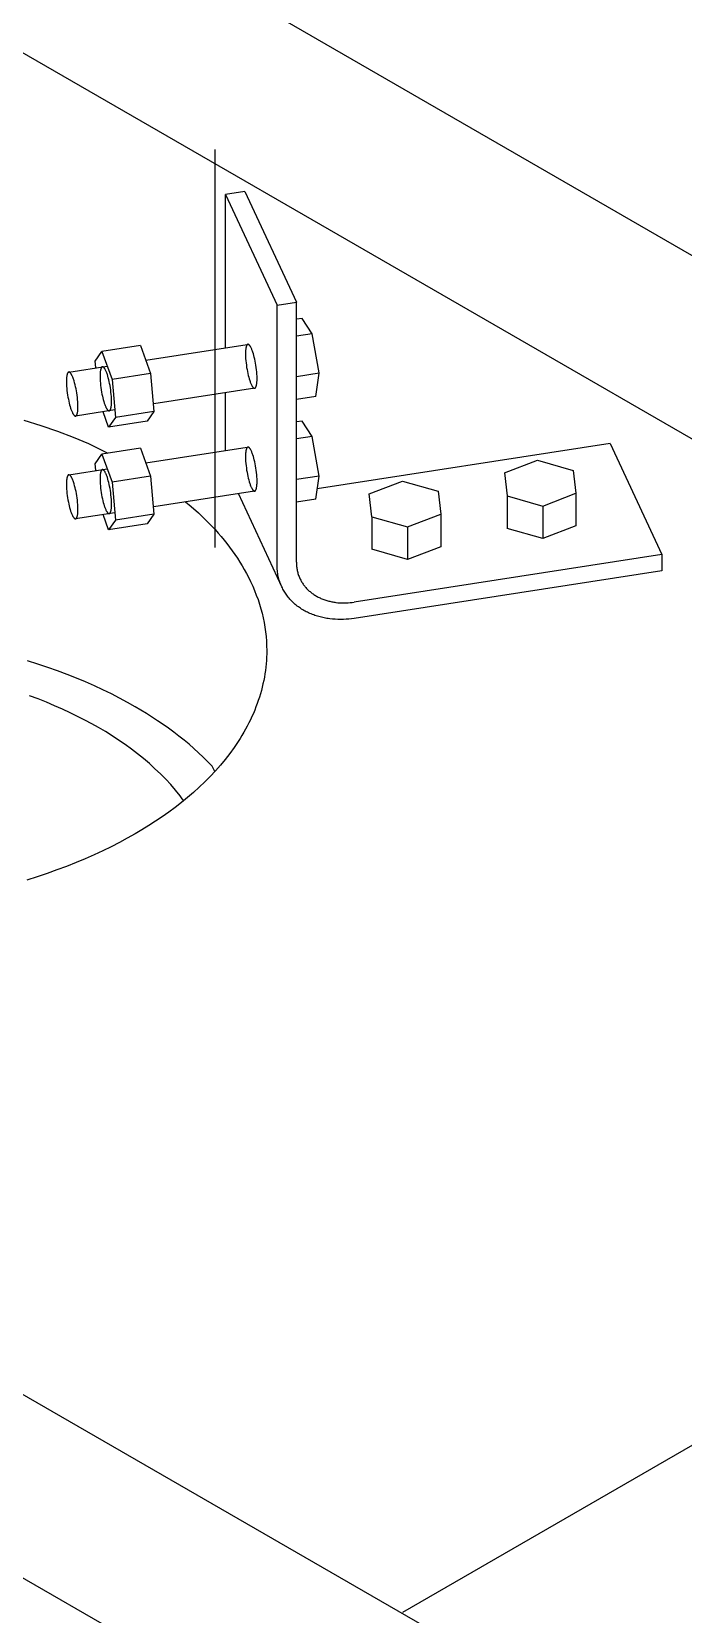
# Model space of a CAD drawing. Header units: millimetres. Extents: x 3.1 to 23.9, y 2.6 to 13.
# Drawn here: x 22.2531 to 22.4167, y 5.4459 to 5.8436 of the extents above; entities that cross this region are included whole.
import ezdxf

# ---------------------------------------------------------------- set-up
doc = ezdxf.new("R2010")
doc.units = ezdxf.units.MM
doc.linetypes.add('ACAD_ISO02W100', pattern=[15, 12, -3])
doc.layers.add('0.2', color=6, linetype='Continuous', lineweight=15)
doc.layers.add('0.3', color=4, linetype='Continuous', lineweight=20)

msp = doc.modelspace()

# ---------------------------------------------------------------- linework, layer by layer
at = {"layer": '0.2', "linetype": 'ACAD_ISO02W100', "lineweight": -3, "ltscale": 0.008}
msp.add_line((22.29911, 6.414), (22.29911, 5.65773), dxfattribs=at)
at = {"layer": '0.2', "lineweight": -3}
for points in [[(22.30663, 5.80347), (22.3018, 5.80272)], [(22.3018, 5.76417), (22.3018, 5.80272)], [(22.3018, 5.80272), (22.31474, 5.77484)], [(22.30663, 5.80347), (22.31957, 5.77559)], [(22.31474, 5.77484), (22.31957, 5.77559)], [(22.31474, 5.70952), (22.31474, 5.77484)], [(22.31957, 5.71027), (22.31957, 5.77559)], [(22.32102, 5.77156), (22.31957, 5.77134)], [(22.32356, 5.76769), (22.32102, 5.77156)], [(22.32356, 5.76769), (22.31957, 5.76707)], [(22.32527, 5.75788), (22.32356, 5.76769)], [(22.26904, 5.76081), (22.27074, 5.76327)], [(22.2804, 5.76476), (22.27074, 5.76327)], [(22.27074, 5.76327), (22.27328, 5.75621)], [(22.2804, 5.76476), (22.28294, 5.7577)], [(22.28173, 5.76107), (22.30721, 5.76501)], [(22.26241, 5.75808), (22.27207, 5.75958)], [(22.26918, 5.7592), (22.26904, 5.76081)], [(22.26241, 5.75808), (22.26232, 5.75805), (22.26231, 5.75805), (22.26231, 5.75804), (22.2623, 5.75804), (22.2623, 5.75804), (22.26229, 5.75803), (22.26229, 5.75803), (22.26228, 5.75803), (22.26228, 5.75802), (22.26227, 5.75802), (22.26226, 5.75801), (22.26226, 5.75801), (22.26225, 5.758), (22.26225, 5.758), (22.26224, 5.75799), (22.26223, 5.75798), (22.26222, 5.75797), (22.26221, 5.75795), (22.2622, 5.75794), (22.26219, 5.75793), (22.26218, 5.75791), (22.26217, 5.7579), (22.26216, 5.75789), (22.26215, 5.75787), (22.26214, 5.75786), (22.26213, 5.75784), (22.26212, 5.75782), (22.26211, 5.75781), (22.2621, 5.75779), (22.26209, 5.75775), (22.26207, 5.75771), (22.26205, 5.75768), (22.26204, 5.75763), (22.26202, 5.75759), (22.26201, 5.75754), (22.26199, 5.75748), (22.26198, 5.75743), (22.26196, 5.75737), (22.26195, 5.7573), (22.26193, 5.75724), (22.26191, 5.75709), (22.26188, 5.75694), (22.26186, 5.75677), (22.26185, 5.75659), (22.26183, 5.7564), (22.26182, 5.75619), (22.26182, 5.75598), (22.26181, 5.75552), (22.26183, 5.75503), (22.26185, 5.7545), (22.2619, 5.75396), (22.26195, 5.7534), (22.26202, 5.75284), (22.26211, 5.75228), (22.2622, 5.75174), (22.2623, 5.75122), (22.2624, 5.75073), (22.26251, 5.75027), (22.26262, 5.74982), (22.26275, 5.74939), (22.26288, 5.74897), (22.26295, 5.74877), (22.26302, 5.74857), (22.26309, 5.74839), (22.26316, 5.74821), (22.26323, 5.74804), (22.26331, 5.74788), (22.26338, 5.74773), (22.26342, 5.74767), (22.26346, 5.7476), (22.26349, 5.74754), (22.26353, 5.74748), (22.26357, 5.74742), (22.2636, 5.74737), (22.26364, 5.74732), (22.26368, 5.74728), (22.26369, 5.74726), (22.26371, 5.74724), (22.26373, 5.74722), (22.26375, 5.7472), (22.26376, 5.74718), (22.26378, 5.74716), (22.2638, 5.74715), (22.26382, 5.74713), (22.26383, 5.74712), (22.26385, 5.7471), (22.26387, 5.74709), (22.26388, 5.74708), (22.26389, 5.74708), (22.2639, 5.74707), (22.26391, 5.74707), (22.26392, 5.74706), (22.26393, 5.74706), (22.26393, 5.74705), (22.26394, 5.74705), (22.26395, 5.74705), (22.26396, 5.74704), (22.26397, 5.74704), (22.26397, 5.74704), (22.26398, 5.74703), (22.26399, 5.74703), (22.264, 5.74703), (22.26401, 5.74703), (22.26401, 5.74702), (22.26402, 5.74702), (22.26403, 5.74702), (22.26404, 5.74702), (22.26405, 5.74702), (22.26405, 5.74702), (22.26406, 5.74702), (22.26407, 5.74702), (22.26408, 5.74702), (22.26408, 5.74702), (22.26409, 5.74702), (22.2641, 5.74702), (22.26411, 5.74702), (22.26411, 5.74702), (22.26412, 5.74702), (22.26413, 5.74702), (22.26413, 5.74702), (22.26414, 5.74702), (22.26415, 5.74703), (22.26416, 5.74703), (22.26416, 5.74703), (22.26417, 5.74703), (22.26418, 5.74704), (22.26418, 5.74704), (22.26419, 5.74704), (22.2642, 5.74705), (22.2642, 5.74705), (22.26421, 5.74705), (22.26422, 5.74706), (22.26422, 5.74706), (22.26423, 5.74707), (22.26424, 5.74707), (22.26424, 5.74707), (22.26425, 5.74708), (22.26426, 5.74708), (22.26426, 5.74709), (22.26427, 5.7471), (22.26428, 5.7471), (22.26428, 5.74711), (22.26429, 5.74711), (22.26429, 5.74712), (22.2643, 5.74713), (22.26431, 5.74713), (22.26432, 5.74715), (22.26433, 5.74716), (22.26434, 5.74718), (22.26435, 5.74719), (22.26436, 5.74721), (22.26437, 5.74723), (22.26438, 5.74725), (22.2644, 5.74726), (22.26441, 5.74728), (22.26442, 5.7473), (22.26443, 5.74732), (22.26444, 5.74734), (22.26445, 5.74737), (22.26446, 5.74741), (22.26448, 5.74746), (22.2645, 5.74751), (22.26451, 5.74756), (22.26453, 5.74761), (22.26455, 5.74767), (22.26456, 5.74773), (22.26458, 5.7478), (22.26459, 5.74786), (22.26461, 5.74801), (22.26464, 5.74816), (22.26466, 5.74833), (22.26468, 5.74851), (22.26469, 5.7487), (22.2647, 5.7489), (22.26471, 5.74912), (22.26471, 5.74958), (22.2647, 5.75007), (22.26467, 5.7506), (22.26463, 5.75114), (22.26457, 5.7517), (22.2645, 5.75226), (22.26442, 5.75281), (22.26433, 5.75336), (22.26423, 5.75388), (22.26412, 5.75437), (22.26401, 5.75483), (22.26388, 5.75534), (22.26374, 5.75584), (22.26366, 5.75609), (22.26358, 5.75632), (22.2635, 5.75655), (22.26342, 5.75676), (22.26333, 5.75696), (22.26325, 5.75715), (22.2632, 5.75724), (22.26316, 5.75733), (22.26312, 5.75741), (22.26307, 5.75748), (22.26303, 5.75756), (22.26299, 5.75762), (22.26295, 5.75769), (22.2629, 5.75775), (22.26288, 5.75778), (22.26286, 5.7578), (22.26284, 5.75783), (22.26282, 5.75785), (22.2628, 5.75787), (22.26278, 5.7579), (22.26276, 5.75792), (22.26248, 5.75809)], [(22.28294, 5.7577), (22.27328, 5.75621)], [(22.27328, 5.75621), (22.27411, 5.74668)], [(22.28294, 5.7577), (22.28377, 5.74818)], [(22.32527, 5.75777), (22.31957, 5.75689)], [(22.32445, 5.75194), (22.32527, 5.75777)], [(22.3091, 5.75398), (22.28378, 5.75006)], [(22.3018, 5.73835), (22.3018, 5.75285)], [(22.32445, 5.75194), (22.31957, 5.75118)], [(22.27395, 5.74854), (22.26412, 5.74702)], [(22.2724, 5.74422), (22.27102, 5.74809)], [(22.27411, 5.74668), (22.2724, 5.74422)], [(22.28377, 5.74818), (22.27411, 5.74668)], [(22.28377, 5.74818), (22.28206, 5.74572)], [(22.28206, 5.74572), (22.2724, 5.74422)], [(22.32102, 5.74574), (22.31957, 5.74552)], [(22.32356, 5.74187), (22.32102, 5.74574)], [(22.2804, 5.73894), (22.27074, 5.73745)], [(22.2804, 5.73894), (22.28294, 5.73188)], [(22.28173, 5.73525), (22.30721, 5.73919)], [(22.32356, 5.74187), (22.31957, 5.74125)], [(22.32527, 5.73194), (22.32356, 5.74187)], [(22.39839, 5.7401), (22.32482, 5.72872)], [(22.39839, 5.7401), (22.41133, 5.71221)], [(22.26904, 5.73499), (22.27074, 5.73745)], [(22.26918, 5.73338), (22.26904, 5.73499)], [(22.27074, 5.73745), (22.27328, 5.73038)], [(22.37184, 5.73271), (22.38015, 5.73591)], [(22.38015, 5.73591), (22.38912, 5.73336)], [(22.26241, 5.73226), (22.26232, 5.73223), (22.26231, 5.73223), (22.26231, 5.73222), (22.2623, 5.73222), (22.2623, 5.73221), (22.26229, 5.73221), (22.26229, 5.73221), (22.26228, 5.7322), (22.26228, 5.7322), (22.26227, 5.73219), (22.26226, 5.73219), (22.26226, 5.73219), (22.26225, 5.73218), (22.26225, 5.73218), (22.26224, 5.73217), (22.26223, 5.73215), (22.26222, 5.73214), (22.26221, 5.73213), (22.2622, 5.73212), (22.26219, 5.73211), (22.26218, 5.73209), (22.26217, 5.73208), (22.26216, 5.73206), (22.26215, 5.73205), (22.26214, 5.73203), (22.26213, 5.73202), (22.26212, 5.732), (22.26211, 5.73198), (22.2621, 5.73197), (22.26209, 5.73193), (22.26207, 5.73189), (22.26205, 5.73185), (22.26204, 5.73181), (22.26202, 5.73177), (22.26201, 5.73172), (22.26199, 5.73166), (22.26198, 5.7316), (22.26196, 5.73154), (22.26195, 5.73148), (22.26193, 5.73141), (22.26191, 5.73127), (22.26188, 5.73111), (22.26186, 5.73095), (22.26185, 5.73077), (22.26183, 5.73057), (22.26182, 5.73037), (22.26182, 5.73016), (22.26181, 5.7297), (22.26183, 5.7292), (22.26185, 5.72868), (22.2619, 5.72813), (22.26195, 5.72758), (22.26202, 5.72702), (22.26211, 5.72646), (22.2622, 5.72592), (22.2623, 5.7254), (22.2624, 5.72491), (22.26251, 5.72445), (22.26262, 5.724), (22.26275, 5.72357), (22.26288, 5.72315), (22.26295, 5.72294), (22.26302, 5.72275), (22.26309, 5.72256), (22.26316, 5.72238), (22.26323, 5.72222), (22.26331, 5.72206), (22.26338, 5.72191), (22.26342, 5.72184), (22.26346, 5.72178), (22.26349, 5.72172), (22.26353, 5.72166), (22.26357, 5.7216), (22.2636, 5.72155), (22.26364, 5.7215), (22.26368, 5.72145), (22.26369, 5.72143), (22.26371, 5.72141), (22.26373, 5.72139), (22.26375, 5.72137), (22.26376, 5.72136), (22.26378, 5.72134), (22.2638, 5.72132), (22.26382, 5.72131), (22.26383, 5.7213), (22.26385, 5.72128), (22.26387, 5.72127), (22.26388, 5.72126), (22.26389, 5.72125), (22.2639, 5.72125), (22.26391, 5.72124), (22.26392, 5.72124), (22.26393, 5.72123), (22.26393, 5.72123), (22.26394, 5.72123), (22.26395, 5.72122), (22.26396, 5.72122), (22.26397, 5.72122), (22.26397, 5.72121), (22.26398, 5.72121), (22.26399, 5.72121), (22.264, 5.7212), (22.26401, 5.7212), (22.26401, 5.7212), (22.26402, 5.7212), (22.26403, 5.7212), (22.26404, 5.7212), (22.26405, 5.72119), (22.26405, 5.72119), (22.26406, 5.72119), (22.26407, 5.72119), (22.26408, 5.72119), (22.26408, 5.72119), (22.26409, 5.72119), (22.2641, 5.72119), (22.26411, 5.72119), (22.26411, 5.7212), (22.26412, 5.7212), (22.26413, 5.7212), (22.26413, 5.7212), (22.26414, 5.7212), (22.26415, 5.7212), (22.26416, 5.72121), (22.26416, 5.72121), (22.26417, 5.72121), (22.26418, 5.72121), (22.26418, 5.72122), (22.26419, 5.72122), (22.2642, 5.72122), (22.2642, 5.72123), (22.26421, 5.72123), (22.26422, 5.72123), (22.26422, 5.72124), (22.26423, 5.72124), (22.26424, 5.72125), (22.26424, 5.72125), (22.26425, 5.72126), (22.26426, 5.72126), (22.26426, 5.72127), (22.26427, 5.72127), (22.26428, 5.72128), (22.26428, 5.72128), (22.26429, 5.72129), (22.26429, 5.7213), (22.2643, 5.7213), (22.26431, 5.72131), (22.26432, 5.72132), (22.26433, 5.72134), (22.26434, 5.72135), (22.26435, 5.72137), (22.26436, 5.72139), (22.26437, 5.7214), (22.26438, 5.72142), (22.2644, 5.72144), (22.26441, 5.72146), (22.26442, 5.72148), (22.26443, 5.7215), (22.26444, 5.72152), (22.26445, 5.72154), (22.26446, 5.72159), (22.26448, 5.72164), (22.2645, 5.72168), (22.26451, 5.72174), (22.26453, 5.72179), (22.26455, 5.72185), (22.26456, 5.72191), (22.26458, 5.72197), (22.26459, 5.72204), (22.26461, 5.72218), (22.26464, 5.72234), (22.26466, 5.72251), (22.26468, 5.72269), (22.26469, 5.72288), (22.2647, 5.72308), (22.26471, 5.7233), (22.26471, 5.72376), (22.2647, 5.72425), (22.26467, 5.72477), (22.26463, 5.72532), (22.26457, 5.72588), (22.2645, 5.72644), (22.26442, 5.72699), (22.26433, 5.72753), (22.26423, 5.72805), (22.26412, 5.72855), (22.26401, 5.72901), (22.26388, 5.72952), (22.26374, 5.73002), (22.26366, 5.73026), (22.26358, 5.7305), (22.2635, 5.73072), (22.26342, 5.73094), (22.26333, 5.73114), (22.26325, 5.73133), (22.2632, 5.73142), (22.26316, 5.7315), (22.26312, 5.73158), (22.26307, 5.73166), (22.26303, 5.73173), (22.26299, 5.7318), (22.26295, 5.73187), (22.2629, 5.73192), (22.26288, 5.73195), (22.26286, 5.73198), (22.26284, 5.732), (22.26282, 5.73203), (22.2628, 5.73205), (22.26278, 5.73207), (22.26276, 5.73209), (22.26248, 5.73227)], [(22.26241, 5.73226), (22.27207, 5.73375)], [(22.28294, 5.73188), (22.27328, 5.73038)], [(22.2829, 5.73187), (22.28294, 5.73184)], [(22.28294, 5.73188), (22.28377, 5.72235)], [(22.32527, 5.73194), (22.31957, 5.73106)], [(22.32445, 5.72611), (22.32527, 5.73194)], [(22.33788, 5.72745), (22.3462, 5.73066)], [(22.3462, 5.73066), (22.35516, 5.7281)], [(22.37184, 5.73271), (22.37249, 5.72695), (22.38145, 5.72439), (22.38977, 5.7276)], [(22.38912, 5.73336), (22.38977, 5.7276)], [(22.27328, 5.73038), (22.27411, 5.72086)], [(22.30904, 5.72815), (22.28378, 5.72424)], [(22.31592, 5.70409), (22.30504, 5.72753)], [(22.33853, 5.72169), (22.33788, 5.72745)], [(22.35516, 5.7281), (22.35581, 5.72234)], [(22.37249, 5.72695), (22.37249, 5.71878)], [(22.38977, 5.7276), (22.38977, 5.71943)], [(22.27395, 5.72272), (22.26412, 5.7212)], [(22.32445, 5.72611), (22.31957, 5.72536)], [(22.38145, 5.72439), (22.38145, 5.71622)], [(22.2724, 5.7184), (22.27102, 5.72226)], [(22.27411, 5.72086), (22.2724, 5.7184)], [(22.28206, 5.7199), (22.2724, 5.7184)], [(22.28377, 5.72235), (22.27411, 5.72086)], [(22.28377, 5.72235), (22.28206, 5.7199)], [(22.33853, 5.72169), (22.3475, 5.71914), (22.35581, 5.72234)], [(22.33853, 5.72169), (22.33853, 5.71353)], [(22.3475, 5.71914), (22.3475, 5.71097)], [(22.35581, 5.72234), (22.35581, 5.71418)], [(22.38145, 5.71622), (22.37249, 5.71878)], [(22.38977, 5.71943), (22.38145, 5.71622)], [(22.41133, 5.71221), (22.33406, 5.70026)], [(22.3475, 5.71097), (22.33853, 5.71353)], [(22.35581, 5.71418), (22.3475, 5.71097)], [(22.41133, 5.71221), (22.41133, 5.70813)], [(22.31592, 5.70409), (22.31577, 5.70442), (22.31563, 5.70475), (22.3155, 5.70509), (22.31539, 5.70543), (22.31528, 5.70577), (22.31518, 5.70611), (22.3151, 5.70645), (22.31502, 5.70679), (22.31495, 5.70713), (22.31489, 5.70747), (22.31485, 5.70782), (22.31481, 5.70816), (22.31478, 5.7085), (22.31476, 5.70884), (22.31474, 5.70918), (22.31474, 5.70952)], [(22.31957, 5.71027), (22.31957, 5.71001), (22.31958, 5.70976), (22.3196, 5.7095), (22.31962, 5.70925), (22.31965, 5.70899), (22.31969, 5.70873), (22.31973, 5.70848), (22.31978, 5.70822), (22.31984, 5.70796), (22.3199, 5.70771), (22.31997, 5.70745), (22.32005, 5.7072), (22.32014, 5.70694), (22.32024, 5.70669), (22.32034, 5.70644), (22.32045, 5.70619)], [(22.41133, 5.70813), (22.33406, 5.69618)], [(22.33406, 5.69618), (22.3334, 5.69608), (22.33273, 5.69601), (22.33206, 5.69596), (22.33138, 5.69592), (22.33069, 5.69591), (22.33, 5.69591), (22.32931, 5.69594), (22.32862, 5.696), (22.32793, 5.69607), (22.32759, 5.69612), (22.32725, 5.69617), (22.3269, 5.69623), (22.32656, 5.6963), (22.32622, 5.69637), (22.32589, 5.69645), (22.32555, 5.69653), (22.32522, 5.69662), (22.32488, 5.69672), (22.32456, 5.69682), (22.32423, 5.69693), (22.32391, 5.69704), (22.32359, 5.69716), (22.32327, 5.69729), (22.32296, 5.69743), (22.32265, 5.69756), (22.32234, 5.69771), (22.32204, 5.69786), (22.32174, 5.69802), (22.32145, 5.69818), (22.32116, 5.69835), (22.32088, 5.69853), (22.3206, 5.69871), (22.32033, 5.69889), (22.32006, 5.69908), (22.3198, 5.69928), (22.31955, 5.69948), (22.3193, 5.69969), (22.31905, 5.6999), (22.31881, 5.70012), (22.31858, 5.70034), (22.31836, 5.70056), (22.31814, 5.70079), (22.31793, 5.70103), (22.31772, 5.70126), (22.31752, 5.7015), (22.31733, 5.70175), (22.31715, 5.702), (22.31697, 5.70225), (22.3168, 5.7025), (22.31663, 5.70276), (22.31647, 5.70302), (22.31632, 5.70328), (22.31618, 5.70355), (22.31605, 5.70382), (22.31592, 5.70409)], [(22.32045, 5.70619), (22.32055, 5.70599), (22.32065, 5.70579), (22.32076, 5.70559), (22.32087, 5.70539), (22.32099, 5.7052), (22.32111, 5.705), (22.32124, 5.70481), (22.32137, 5.70462), (22.32151, 5.70444), (22.32166, 5.70425), (22.32181, 5.70407), (22.32196, 5.7039), (22.32212, 5.70372), (22.32228, 5.70355), (22.32245, 5.70338), (22.32263, 5.70321), (22.3228, 5.70305), (22.32299, 5.70289), (22.32317, 5.70274), (22.32337, 5.70259), (22.32356, 5.70244), (22.32376, 5.7023), (22.32397, 5.70216), (22.32417, 5.70202), (22.32439, 5.70189), (22.3246, 5.70176), (22.32482, 5.70164), (22.32504, 5.70152), (22.32527, 5.70141), (22.3255, 5.7013), (22.32573, 5.7012), (22.32597, 5.7011), (22.3262, 5.701), (22.32644, 5.70091), (22.32669, 5.70082), (22.32693, 5.70074), (22.32718, 5.70066), (22.32743, 5.70059), (22.32768, 5.70052), (22.32793, 5.70046), (22.32818, 5.7004), (22.32844, 5.70035), (22.32869, 5.7003), (22.32895, 5.70026), (22.32921, 5.70022), (22.32946, 5.70018), (22.32998, 5.70012), (22.3305, 5.70008), (22.33102, 5.70006), (22.33153, 5.70006), (22.33205, 5.70007), (22.33256, 5.70009), (22.33306, 5.70013), (22.33356, 5.70019), (22.33406, 5.70026)], [(22.34627, 5.44645), (22.63823, 5.61502)]]:
    msp.add_lwpolyline(points, dxfattribs=at)
for points in [[(22.307, 5.76455), (22.30699, 5.7645), (22.30697, 5.76444), (22.30695, 5.76439), (22.30694, 5.76432), (22.30693, 5.76426), (22.30691, 5.76419), (22.30689, 5.76405), (22.30686, 5.7639), (22.30684, 5.76373), (22.30683, 5.76355), (22.30681, 5.76336), (22.3068, 5.76315), (22.30679, 5.76294), (22.30679, 5.76248), (22.3068, 5.76198), (22.30683, 5.76146), (22.30688, 5.76091), (22.30693, 5.76036), (22.307, 5.7598), (22.30708, 5.75924), (22.30718, 5.7587), (22.30727, 5.75818), (22.30738, 5.75769), (22.30749, 5.75723), (22.3076, 5.75678), (22.30772, 5.75635), (22.30786, 5.75593), (22.30793, 5.75573), (22.308, 5.75553), (22.30807, 5.75534), (22.30814, 5.75517), (22.30821, 5.755), (22.30829, 5.75484), (22.30836, 5.75469), (22.3084, 5.75462), (22.30844, 5.75456), (22.30847, 5.7545), (22.30851, 5.75444), (22.30855, 5.75438), (22.30858, 5.75433), (22.30862, 5.75428), (22.30865, 5.75424), (22.30867, 5.75421), (22.30869, 5.75419), (22.30871, 5.75417), (22.30873, 5.75416), (22.30874, 5.75414), (22.30876, 5.75412), (22.30878, 5.75411), (22.3088, 5.75409), (22.30881, 5.75408), (22.30883, 5.75406), (22.30885, 5.75405), (22.30886, 5.75404), (22.30887, 5.75403), (22.30888, 5.75403), (22.30889, 5.75402), (22.3089, 5.75402), (22.30891, 5.75402), (22.30891, 5.75401), (22.30892, 5.75401), (22.30893, 5.754), (22.30894, 5.754), (22.30895, 5.754), (22.30895, 5.75399), (22.30896, 5.75399), (22.30897, 5.75399), (22.30898, 5.75399), (22.30899, 5.75398), (22.30899, 5.75398), (22.309, 5.75398), (22.30901, 5.75398), (22.30902, 5.75398), (22.30902, 5.75398), (22.30903, 5.75398), (22.30904, 5.75397), (22.30905, 5.75397), (22.30905, 5.75397), (22.30906, 5.75397), (22.30907, 5.75397), (22.30908, 5.75398), (22.30908, 5.75398), (22.30909, 5.75398), (22.3091, 5.75398), (22.30911, 5.75398), (22.30911, 5.75398), (22.30912, 5.75398), (22.30913, 5.75398), (22.30913, 5.75399), (22.30914, 5.75399), (22.30915, 5.75399), (22.30916, 5.75399), (22.30916, 5.754), (22.30917, 5.754), (22.30918, 5.754), (22.30918, 5.75401), (22.30919, 5.75401), (22.3092, 5.75402), (22.3092, 5.75402), (22.30921, 5.75402), (22.30922, 5.75403), (22.30922, 5.75403), (22.30923, 5.75404), (22.30924, 5.75404), (22.30924, 5.75405), (22.30925, 5.75405), (22.30925, 5.75406), (22.30926, 5.75407), (22.30927, 5.75407), (22.30927, 5.75408), (22.30928, 5.75409), (22.30928, 5.75409), (22.3093, 5.75411), (22.30931, 5.75412), (22.30932, 5.75414), (22.30933, 5.75415), (22.30934, 5.75417), (22.30935, 5.75419), (22.30936, 5.7542), (22.30937, 5.75422), (22.30938, 5.75424), (22.30939, 5.75426), (22.3094, 5.75428), (22.30941, 5.7543), (22.30942, 5.75432), (22.30944, 5.75437), (22.30946, 5.75442), (22.30948, 5.75447), (22.30949, 5.75452), (22.30951, 5.75457), (22.30953, 5.75463), (22.30954, 5.75469), (22.30955, 5.75476), (22.30957, 5.75482), (22.30959, 5.75497), (22.30962, 5.75512), (22.30964, 5.75529), (22.30965, 5.75547), (22.30967, 5.75566), (22.30968, 5.75586), (22.30968, 5.75608), (22.30969, 5.75654), (22.30968, 5.75703), (22.30965, 5.75756), (22.3096, 5.7581), (22.30955, 5.75866), (22.30948, 5.75922), (22.3094, 5.75977), (22.3093, 5.76031), (22.30921, 5.76083), (22.3091, 5.76133), (22.30899, 5.76179), (22.30888, 5.76223), (22.30876, 5.76267), (22.30862, 5.76309), (22.30855, 5.76329), (22.30848, 5.76349), (22.30841, 5.76367), (22.30834, 5.76385), (22.30827, 5.76402), (22.30819, 5.76418), (22.30812, 5.76432), (22.30808, 5.76439), (22.30804, 5.76446), (22.30801, 5.76452), (22.30797, 5.76458), (22.30793, 5.76463), (22.3079, 5.76469), (22.30786, 5.76474), (22.30782, 5.76478), (22.30781, 5.7648), (22.30779, 5.76482), (22.30777, 5.76484), (22.30775, 5.76486), (22.30774, 5.76488), (22.30772, 5.76489), (22.3077, 5.76491), (22.30768, 5.76493), (22.30767, 5.76494), (22.30765, 5.76495), (22.30763, 5.76496), (22.30762, 5.76498), (22.30761, 5.76498), (22.3076, 5.76499), (22.30759, 5.76499), (22.30758, 5.765), (22.30757, 5.765), (22.30757, 5.765), (22.30756, 5.76501), (22.30755, 5.76501), (22.30754, 5.76502), (22.30753, 5.76502), (22.30753, 5.76502), (22.30752, 5.76503), (22.30751, 5.76503), (22.3075, 5.76503), (22.30749, 5.76503), (22.30749, 5.76503), (22.30748, 5.76504), (22.30747, 5.76504), (22.30746, 5.76504), (22.30746, 5.76504), (22.30745, 5.76504), (22.30744, 5.76504), (22.30743, 5.76504), (22.30743, 5.76504), (22.30742, 5.76504), (22.30741, 5.76504), (22.3074, 5.76504), (22.3074, 5.76504), (22.30739, 5.76504), (22.30738, 5.76504), (22.30737, 5.76504), (22.30737, 5.76504), (22.30736, 5.76503), (22.30735, 5.76503), (22.30735, 5.76503), (22.30734, 5.76503), (22.30733, 5.76502), (22.30732, 5.76502), (22.30732, 5.76502), (22.30731, 5.76502), (22.3073, 5.76501), (22.3073, 5.76501), (22.30729, 5.765), (22.30728, 5.765), (22.30728, 5.765), (22.30727, 5.76499), (22.30726, 5.76499), (22.30726, 5.76498), (22.30725, 5.76498), (22.30724, 5.76497), (22.30724, 5.76497), (22.30723, 5.76496), (22.30723, 5.76496), (22.30722, 5.76495), (22.30721, 5.76494), (22.30721, 5.76494), (22.3072, 5.76493), (22.3072, 5.76492), (22.30718, 5.76491), (22.30717, 5.7649), (22.30716, 5.76488), (22.30715, 5.76486), (22.30714, 5.76485), (22.30713, 5.76483), (22.30712, 5.76481), (22.30711, 5.76479), (22.3071, 5.76477), (22.30709, 5.76475), (22.30708, 5.76473), (22.30707, 5.76471), (22.30706, 5.76469), (22.30704, 5.76465), (22.30702, 5.7646)], [(22.27047, 5.7589), (22.27045, 5.75885), (22.27043, 5.75879), (22.27042, 5.75873), (22.2704, 5.75867), (22.27039, 5.75861), (22.27038, 5.75854), (22.27035, 5.7584), (22.27033, 5.75824), (22.27031, 5.75808), (22.27029, 5.7579), (22.27028, 5.7577), (22.27027, 5.7575), (22.27026, 5.75729), (22.27026, 5.75683), (22.27027, 5.75633), (22.2703, 5.75581), (22.27034, 5.75526), (22.2704, 5.75471), (22.27047, 5.75415), (22.27055, 5.75359), (22.27064, 5.75305), (22.27074, 5.75253), (22.27084, 5.75204), (22.27095, 5.75158), (22.27107, 5.75113), (22.27119, 5.7507), (22.27132, 5.75028), (22.27139, 5.75007), (22.27146, 5.74988), (22.27153, 5.74969), (22.2716, 5.74951), (22.27168, 5.74935), (22.27175, 5.74919), (22.27183, 5.74904), (22.27186, 5.74897), (22.2719, 5.74891), (22.27194, 5.74885), (22.27197, 5.74879), (22.27201, 5.74873), (22.27205, 5.74868), (22.27208, 5.74863), (22.27212, 5.74858), (22.27214, 5.74856), (22.27215, 5.74854), (22.27217, 5.74852), (22.27219, 5.7485), (22.27221, 5.74849), (22.27223, 5.74847), (22.27224, 5.74845), (22.27226, 5.74844), (22.27228, 5.74843), (22.27229, 5.74841), (22.27231, 5.7484), (22.27233, 5.74839), (22.27234, 5.74838), (22.27234, 5.74838), (22.27235, 5.74837), (22.27236, 5.74837), (22.27237, 5.74836), (22.27238, 5.74836), (22.27239, 5.74836), (22.27239, 5.74835), (22.2724, 5.74835), (22.27241, 5.74835), (22.27242, 5.74834), (22.27243, 5.74834), (22.27243, 5.74834), (22.27244, 5.74833), (22.27245, 5.74833), (22.27246, 5.74833), (22.27247, 5.74833), (22.27247, 5.74833), (22.27248, 5.74833), (22.27249, 5.74833), (22.2725, 5.74832), (22.2725, 5.74832), (22.27251, 5.74832), (22.27252, 5.74832), (22.27253, 5.74832), (22.27253, 5.74832), (22.27254, 5.74832), (22.27255, 5.74832), (22.27256, 5.74833), (22.27256, 5.74833), (22.27257, 5.74833), (22.27258, 5.74833), (22.27258, 5.74833), (22.27259, 5.74833), (22.2726, 5.74834), (22.27261, 5.74834), (22.27261, 5.74834), (22.27262, 5.74834), (22.27263, 5.74835), (22.27263, 5.74835), (22.27264, 5.74835), (22.27265, 5.74836), (22.27265, 5.74836), (22.27266, 5.74836), (22.27267, 5.74837), (22.27267, 5.74837), (22.27268, 5.74838), (22.27269, 5.74838), (22.27269, 5.74839), (22.2727, 5.74839), (22.27271, 5.7484), (22.27271, 5.7484), (22.27272, 5.74841), (22.27272, 5.74841), (22.27273, 5.74842), (22.27274, 5.74843), (22.27274, 5.74843), (22.27275, 5.74844), (22.27276, 5.74845), (22.27277, 5.74847), (22.27278, 5.74848), (22.2728, 5.7485), (22.27281, 5.74852), (22.27282, 5.74853), (22.27283, 5.74855), (22.27284, 5.74857), (22.27285, 5.74859), (22.27286, 5.74861), (22.27287, 5.74863), (22.27288, 5.74865), (22.27289, 5.74867), (22.27291, 5.74872), (22.27292, 5.74877), (22.27294, 5.74882), (22.27296, 5.74887), (22.27297, 5.74892), (22.27299, 5.74898), (22.273, 5.74904), (22.27302, 5.7491), (22.27303, 5.74917), (22.27306, 5.74931), (22.27308, 5.74947), (22.2731, 5.74964), (22.27312, 5.74982), (22.27313, 5.75001), (22.27314, 5.75021), (22.27315, 5.75043), (22.27315, 5.75089), (22.27314, 5.75138), (22.27311, 5.7519), (22.27307, 5.75245), (22.27301, 5.75301), (22.27294, 5.75357), (22.27286, 5.75412), (22.27277, 5.75466), (22.27267, 5.75518), (22.27257, 5.75568), (22.27246, 5.75614), (22.27234, 5.75658), (22.27222, 5.75702), (22.27209, 5.75744), (22.27202, 5.75764), (22.27195, 5.75783), (22.27188, 5.75802), (22.2718, 5.7582), (22.27173, 5.75837), (22.27166, 5.75853), (22.27158, 5.75867), (22.27155, 5.75874), (22.27151, 5.75881), (22.27147, 5.75887), (22.27143, 5.75893), (22.2714, 5.75898), (22.27136, 5.75903), (22.27133, 5.75908), (22.27129, 5.75913), (22.27127, 5.75915), (22.27125, 5.75917), (22.27124, 5.75919), (22.27122, 5.75921), (22.2712, 5.75923), (22.27118, 5.75924), (22.27117, 5.75926), (22.27115, 5.75927), (22.27113, 5.75929), (22.27111, 5.7593), (22.2711, 5.75931), (22.27108, 5.75933), (22.27107, 5.75933), (22.27106, 5.75934), (22.27106, 5.75934), (22.27105, 5.75934), (22.27104, 5.75935), (22.27103, 5.75935), (22.27102, 5.75936), (22.27101, 5.75936), (22.27101, 5.75936), (22.271, 5.75937), (22.27099, 5.75937), (22.27098, 5.75937), (22.27097, 5.75938), (22.27097, 5.75938), (22.27096, 5.75938), (22.27095, 5.75938), (22.27094, 5.75938), (22.27094, 5.75939), (22.27093, 5.75939), (22.27092, 5.75939), (22.27091, 5.75939), (22.2709, 5.75939), (22.2709, 5.75939), (22.27089, 5.75939), (22.27088, 5.75939), (22.27087, 5.75939), (22.27087, 5.75939), (22.27086, 5.75939), (22.27085, 5.75939), (22.27085, 5.75939), (22.27084, 5.75939), (22.27083, 5.75938), (22.27082, 5.75938), (22.27082, 5.75938), (22.27081, 5.75938), (22.2708, 5.75938), (22.2708, 5.75937), (22.27079, 5.75937), (22.27078, 5.75937), (22.27077, 5.75936), (22.27077, 5.75936), (22.27076, 5.75936), (22.27075, 5.75935), (22.27075, 5.75935), (22.27074, 5.75935), (22.27073, 5.75934), (22.27073, 5.75934), (22.27072, 5.75933), (22.27072, 5.75933), (22.27071, 5.75932), (22.2707, 5.75932), (22.2707, 5.75931), (22.27069, 5.7593), (22.27068, 5.7593), (22.27068, 5.75929), (22.27067, 5.75929), (22.27067, 5.75928), (22.27066, 5.75927), (22.27065, 5.75926), (22.27064, 5.75924), (22.27062, 5.75923), (22.27061, 5.75921), (22.2706, 5.7592), (22.27059, 5.75918), (22.27058, 5.75916), (22.27057, 5.75914), (22.27056, 5.75912), (22.27055, 5.7591), (22.27054, 5.75908), (22.27053, 5.75906), (22.27052, 5.75904), (22.2705, 5.759), (22.27048, 5.75895)], [(22.307, 5.73873), (22.30699, 5.73867), (22.30697, 5.73862), (22.30695, 5.73856), (22.30694, 5.7385), (22.30693, 5.73844), (22.30691, 5.73837), (22.30689, 5.73823), (22.30686, 5.73807), (22.30684, 5.7379), (22.30683, 5.73772), (22.30681, 5.73753), (22.3068, 5.73733), (22.30679, 5.73712), (22.30679, 5.73666), (22.3068, 5.73616), (22.30683, 5.73564), (22.30688, 5.73509), (22.30693, 5.73453), (22.307, 5.73397), (22.30708, 5.73342), (22.30718, 5.73288), (22.30727, 5.73236), (22.30738, 5.73187), (22.30749, 5.7314), (22.3076, 5.73096), (22.30772, 5.73052), (22.30786, 5.7301), (22.30793, 5.7299), (22.308, 5.72971), (22.30807, 5.72952), (22.30814, 5.72934), (22.30821, 5.72917), (22.30829, 5.72902), (22.30836, 5.72887), (22.3084, 5.7288), (22.30844, 5.72874), (22.30847, 5.72867), (22.30851, 5.72862), (22.30855, 5.72856), (22.30858, 5.72851), (22.30862, 5.72846), (22.30865, 5.72841), (22.30867, 5.72839), (22.30869, 5.72837), (22.30871, 5.72835), (22.30873, 5.72833), (22.30874, 5.72832), (22.30876, 5.7283), (22.30878, 5.72828), (22.3088, 5.72827), (22.30881, 5.72825), (22.30883, 5.72824), (22.30885, 5.72823), (22.30886, 5.72822), (22.30887, 5.72821), (22.30888, 5.72821), (22.30889, 5.7282), (22.3089, 5.7282), (22.30891, 5.72819), (22.30891, 5.72819), (22.30892, 5.72818), (22.30893, 5.72818), (22.30894, 5.72818), (22.30895, 5.72817), (22.30895, 5.72817), (22.30896, 5.72817), (22.30897, 5.72817), (22.30898, 5.72816), (22.30899, 5.72816), (22.30899, 5.72816), (22.309, 5.72816), (22.30901, 5.72816), (22.30902, 5.72815), (22.30902, 5.72815), (22.30903, 5.72815), (22.30904, 5.72815), (22.30905, 5.72815), (22.30905, 5.72815), (22.30906, 5.72815), (22.30907, 5.72815), (22.30908, 5.72815), (22.30908, 5.72815), (22.30909, 5.72815), (22.3091, 5.72815), (22.30911, 5.72816), (22.30911, 5.72816), (22.30912, 5.72816), (22.30913, 5.72816), (22.30913, 5.72816), (22.30914, 5.72817), (22.30915, 5.72817), (22.30916, 5.72817), (22.30916, 5.72817), (22.30917, 5.72818), (22.30918, 5.72818), (22.30918, 5.72818), (22.30919, 5.72819), (22.3092, 5.72819), (22.3092, 5.7282), (22.30921, 5.7282), (22.30922, 5.72821), (22.30922, 5.72821), (22.30923, 5.72822), (22.30924, 5.72822), (22.30924, 5.72823), (22.30925, 5.72823), (22.30925, 5.72824), (22.30926, 5.72824), (22.30927, 5.72825), (22.30927, 5.72826), (22.30928, 5.72826), (22.30928, 5.72827), (22.3093, 5.72828), (22.30931, 5.7283), (22.30932, 5.72831), (22.30933, 5.72833), (22.30934, 5.72835), (22.30935, 5.72836), (22.30936, 5.72838), (22.30937, 5.7284), (22.30938, 5.72842), (22.30939, 5.72844), (22.3094, 5.72846), (22.30941, 5.72848), (22.30942, 5.7285), (22.30944, 5.72855), (22.30946, 5.72859), (22.30948, 5.72864), (22.30949, 5.7287), (22.30951, 5.72875), (22.30953, 5.72881), (22.30954, 5.72887), (22.30955, 5.72893), (22.30957, 5.729), (22.30959, 5.72914), (22.30962, 5.7293), (22.30964, 5.72947), (22.30965, 5.72965), (22.30967, 5.72984), (22.30968, 5.73004), (22.30968, 5.73025), (22.30969, 5.73071), (22.30968, 5.73121), (22.30965, 5.73173), (22.3096, 5.73228), (22.30955, 5.73284), (22.30948, 5.7334), (22.3094, 5.73395), (22.3093, 5.73449), (22.30921, 5.73501), (22.3091, 5.7355), (22.30899, 5.73597), (22.30888, 5.73641), (22.30876, 5.73685), (22.30862, 5.73727), (22.30855, 5.73747), (22.30848, 5.73766), (22.30841, 5.73785), (22.30834, 5.73803), (22.30827, 5.7382), (22.30819, 5.73835), (22.30812, 5.7385), (22.30808, 5.73857), (22.30804, 5.73863), (22.30801, 5.7387), (22.30797, 5.73876), (22.30793, 5.73881), (22.3079, 5.73886), (22.30786, 5.73891), (22.30782, 5.73896), (22.30781, 5.73898), (22.30779, 5.739), (22.30777, 5.73902), (22.30775, 5.73904), (22.30774, 5.73905), (22.30772, 5.73907), (22.3077, 5.73909), (22.30768, 5.7391), (22.30767, 5.73912), (22.30765, 5.73913), (22.30763, 5.73914), (22.30762, 5.73915), (22.30761, 5.73916), (22.3076, 5.73916), (22.30759, 5.73917), (22.30758, 5.73917), (22.30757, 5.73918), (22.30757, 5.73918), (22.30756, 5.73919), (22.30755, 5.73919), (22.30754, 5.73919), (22.30753, 5.7392), (22.30753, 5.7392), (22.30752, 5.7392), (22.30751, 5.7392), (22.3075, 5.73921), (22.30749, 5.73921), (22.30749, 5.73921), (22.30748, 5.73921), (22.30747, 5.73921), (22.30746, 5.73922), (22.30746, 5.73922), (22.30745, 5.73922), (22.30744, 5.73922), (22.30743, 5.73922), (22.30743, 5.73922), (22.30742, 5.73922), (22.30741, 5.73922), (22.3074, 5.73922), (22.3074, 5.73922), (22.30739, 5.73922), (22.30738, 5.73922), (22.30737, 5.73921), (22.30737, 5.73921), (22.30736, 5.73921), (22.30735, 5.73921), (22.30735, 5.73921), (22.30734, 5.7392), (22.30733, 5.7392), (22.30732, 5.7392), (22.30732, 5.7392), (22.30731, 5.73919), (22.3073, 5.73919), (22.3073, 5.73919), (22.30729, 5.73918), (22.30728, 5.73918), (22.30728, 5.73917), (22.30727, 5.73917), (22.30726, 5.73916), (22.30726, 5.73916), (22.30725, 5.73915), (22.30724, 5.73915), (22.30724, 5.73914), (22.30723, 5.73914), (22.30723, 5.73913), (22.30722, 5.73913), (22.30721, 5.73912), (22.30721, 5.73911), (22.3072, 5.73911), (22.3072, 5.7391), (22.30718, 5.73909), (22.30717, 5.73907), (22.30716, 5.73906), (22.30715, 5.73904), (22.30714, 5.73903), (22.30713, 5.73901), (22.30712, 5.73899), (22.30711, 5.73897), (22.3071, 5.73895), (22.30709, 5.73893), (22.30708, 5.73891), (22.30707, 5.73889), (22.30706, 5.73887), (22.30704, 5.73882), (22.30702, 5.73878)], [(22.27047, 5.73308), (22.27045, 5.73302), (22.27043, 5.73297), (22.27042, 5.73291), (22.2704, 5.73285), (22.27039, 5.73279), (22.27038, 5.73272), (22.27035, 5.73258), (22.27033, 5.73242), (22.27031, 5.73225), (22.27029, 5.73207), (22.27028, 5.73188), (22.27027, 5.73168), (22.27026, 5.73146), (22.27026, 5.73101), (22.27027, 5.73051), (22.2703, 5.72999), (22.27034, 5.72944), (22.2704, 5.72888), (22.27047, 5.72832), (22.27055, 5.72777), (22.27064, 5.72723), (22.27074, 5.72671), (22.27084, 5.72621), (22.27095, 5.72575), (22.27107, 5.72531), (22.27119, 5.72487), (22.27132, 5.72445), (22.27139, 5.72425), (22.27146, 5.72406), (22.27153, 5.72387), (22.2716, 5.72369), (22.27168, 5.72352), (22.27175, 5.72337), (22.27183, 5.72322), (22.27186, 5.72315), (22.2719, 5.72309), (22.27194, 5.72302), (22.27197, 5.72296), (22.27201, 5.72291), (22.27205, 5.72286), (22.27208, 5.72281), (22.27212, 5.72276), (22.27214, 5.72274), (22.27215, 5.72272), (22.27217, 5.7227), (22.27219, 5.72268), (22.27221, 5.72266), (22.27223, 5.72265), (22.27224, 5.72263), (22.27226, 5.72262), (22.27228, 5.7226), (22.27229, 5.72259), (22.27231, 5.72258), (22.27233, 5.72257), (22.27234, 5.72256), (22.27234, 5.72256), (22.27235, 5.72255), (22.27236, 5.72255), (22.27237, 5.72254), (22.27238, 5.72254), (22.27239, 5.72253), (22.27239, 5.72253), (22.2724, 5.72253), (22.27241, 5.72252), (22.27242, 5.72252), (22.27243, 5.72252), (22.27243, 5.72251), (22.27244, 5.72251), (22.27245, 5.72251), (22.27246, 5.72251), (22.27247, 5.72251), (22.27247, 5.7225), (22.27248, 5.7225), (22.27249, 5.7225), (22.2725, 5.7225), (22.2725, 5.7225), (22.27251, 5.7225), (22.27252, 5.7225), (22.27253, 5.7225), (22.27253, 5.7225), (22.27254, 5.7225), (22.27255, 5.7225), (22.27256, 5.7225), (22.27256, 5.7225), (22.27257, 5.7225), (22.27258, 5.72251), (22.27258, 5.72251), (22.27259, 5.72251), (22.2726, 5.72251), (22.27261, 5.72251), (22.27261, 5.72252), (22.27262, 5.72252), (22.27263, 5.72252), (22.27263, 5.72253), (22.27264, 5.72253), (22.27265, 5.72253), (22.27265, 5.72254), (22.27266, 5.72254), (22.27267, 5.72255), (22.27267, 5.72255), (22.27268, 5.72255), (22.27269, 5.72256), (22.27269, 5.72256), (22.2727, 5.72257), (22.27271, 5.72257), (22.27271, 5.72258), (22.27272, 5.72259), (22.27272, 5.72259), (22.27273, 5.7226), (22.27274, 5.7226), (22.27274, 5.72261), (22.27275, 5.72262), (22.27276, 5.72263), (22.27277, 5.72265), (22.27278, 5.72266), (22.2728, 5.72268), (22.27281, 5.72269), (22.27282, 5.72271), (22.27283, 5.72273), (22.27284, 5.72275), (22.27285, 5.72277), (22.27286, 5.72279), (22.27287, 5.72281), (22.27288, 5.72283), (22.27289, 5.72285), (22.27291, 5.7229), (22.27292, 5.72294), (22.27294, 5.72299), (22.27296, 5.72304), (22.27297, 5.7231), (22.27299, 5.72316), (22.273, 5.72322), (22.27302, 5.72328), (22.27303, 5.72335), (22.27306, 5.72349), (22.27308, 5.72365), (22.2731, 5.72381), (22.27312, 5.72399), (22.27313, 5.72419), (22.27314, 5.72439), (22.27315, 5.7246), (22.27315, 5.72506), (22.27314, 5.72556), (22.27311, 5.72608), (22.27307, 5.72663), (22.27301, 5.72718), (22.27294, 5.72774), (22.27286, 5.7283), (22.27277, 5.72884), (22.27267, 5.72936), (22.27257, 5.72985), (22.27246, 5.73032), (22.27234, 5.73076), (22.27222, 5.73119), (22.27209, 5.73161), (22.27202, 5.73182), (22.27195, 5.73201), (22.27188, 5.7322), (22.2718, 5.73238), (22.27173, 5.73254), (22.27166, 5.7327), (22.27158, 5.73285), (22.27155, 5.73292), (22.27151, 5.73298), (22.27147, 5.73304), (22.27143, 5.7331), (22.2714, 5.73316), (22.27136, 5.73321), (22.27133, 5.73326), (22.27129, 5.73331), (22.27127, 5.73333), (22.27125, 5.73335), (22.27124, 5.73337), (22.27122, 5.73339), (22.2712, 5.7334), (22.27118, 5.73342), (22.27117, 5.73344), (22.27115, 5.73345), (22.27113, 5.73347), (22.27111, 5.73348), (22.2711, 5.73349), (22.27108, 5.7335), (22.27107, 5.73351), (22.27106, 5.73351), (22.27106, 5.73352), (22.27105, 5.73352), (22.27104, 5.73353), (22.27103, 5.73353), (22.27102, 5.73353), (22.27101, 5.73354), (22.27101, 5.73354), (22.271, 5.73355), (22.27099, 5.73355), (22.27098, 5.73355), (22.27097, 5.73355), (22.27097, 5.73356), (22.27096, 5.73356), (22.27095, 5.73356), (22.27094, 5.73356), (22.27094, 5.73356), (22.27093, 5.73356), (22.27092, 5.73357), (22.27091, 5.73357), (22.2709, 5.73357), (22.2709, 5.73357), (22.27089, 5.73357), (22.27088, 5.73357), (22.27087, 5.73357), (22.27087, 5.73357), (22.27086, 5.73357), (22.27085, 5.73357), (22.27085, 5.73356), (22.27084, 5.73356), (22.27083, 5.73356), (22.27082, 5.73356), (22.27082, 5.73356), (22.27081, 5.73356), (22.2708, 5.73355), (22.2708, 5.73355), (22.27079, 5.73355), (22.27078, 5.73354), (22.27077, 5.73354), (22.27077, 5.73354), (22.27076, 5.73353), (22.27075, 5.73353), (22.27075, 5.73353), (22.27074, 5.73352), (22.27073, 5.73352), (22.27073, 5.73351), (22.27072, 5.73351), (22.27072, 5.7335), (22.27071, 5.7335), (22.2707, 5.73349), (22.2707, 5.73349), (22.27069, 5.73348), (22.27068, 5.73348), (22.27068, 5.73347), (22.27067, 5.73346), (22.27067, 5.73346), (22.27066, 5.73345), (22.27065, 5.73344), (22.27064, 5.73342), (22.27062, 5.73341), (22.27061, 5.73339), (22.2706, 5.73337), (22.27059, 5.73336), (22.27058, 5.73334), (22.27057, 5.73332), (22.27056, 5.7333), (22.27055, 5.73328), (22.27054, 5.73326), (22.27053, 5.73324), (22.27052, 5.73322), (22.2705, 5.73317), (22.27048, 5.73312)]]:
    msp.add_lwpolyline(points, close=True, dxfattribs=at)
at = {"layer": '0.3', "lineweight": -3}
for points in [[(22.00148, 6.02842), (22.74859, 5.59708)], [(22.70859, 5.57399), (22.00148, 5.98224)], [(21.66959, 5.83681), (22.41669, 5.40546)], [(22.37669, 5.38237), (21.66959, 5.79062)], [(22.25112, 5.74601), (22.2554, 5.74466), (22.25954, 5.74323), (22.26351, 5.7417), (22.26732, 5.74011), (22.27219, 5.73767)], [(22.29174, 5.72547), (22.29318, 5.72425), (22.29497, 5.72266), (22.29669, 5.72101), (22.29833, 5.71933), (22.29913, 5.71847), (22.2999, 5.71761), (22.30066, 5.71673), (22.3014, 5.71585), (22.30211, 5.71495), (22.3028, 5.71405), (22.30347, 5.71313), (22.30412, 5.71221), (22.30475, 5.71128), (22.30535, 5.71034), (22.30593, 5.7094), (22.30649, 5.70844), (22.30702, 5.70748), (22.30753, 5.70651)], [(22.30753, 5.70651), (22.30808, 5.70541), (22.30859, 5.70429), (22.30907, 5.70317), (22.30951, 5.70204), (22.30993, 5.7009), (22.3103, 5.69976), (22.31065, 5.69861), (22.31095, 5.69745), (22.31123, 5.6963), (22.31146, 5.69513), (22.31166, 5.69397), (22.31183, 5.6928), (22.31196, 5.69163), (22.31205, 5.69046), (22.3121, 5.68928), (22.31212, 5.68811)], [(22.31212, 5.68811), (22.31211, 5.68727), (22.31208, 5.68642), (22.31204, 5.68558), (22.31197, 5.68474), (22.31188, 5.6839), (22.31178, 5.68305), (22.31166, 5.68221), (22.31152, 5.68138), (22.31136, 5.68054), (22.31118, 5.67971), (22.31098, 5.67887), (22.31077, 5.67804), (22.31053, 5.67722), (22.31028, 5.67639), (22.31001, 5.67557), (22.30972, 5.67475), (22.30942, 5.67393), (22.3091, 5.67312), (22.30876, 5.67231), (22.3084, 5.67151), (22.30802, 5.67071), (22.30763, 5.66991), (22.30722, 5.66912), (22.3068, 5.66833), (22.30636, 5.66755), (22.3059, 5.66677), (22.30543, 5.666), (22.30494, 5.66523), (22.30391, 5.66371), (22.30283, 5.66221), (22.30169, 5.66074), (22.30049, 5.65929), (22.29924, 5.65787), (22.29793, 5.65647), (22.29658, 5.6551), (22.29518, 5.65376), (22.29373, 5.65245), (22.29224, 5.65116), (22.29071, 5.64991), (22.28914, 5.64869), (22.28753, 5.64749), (22.28589, 5.64633), (22.28422, 5.6452), (22.28252, 5.6441), (22.28079, 5.64304), (22.27904, 5.642), (22.27711, 5.64092), (22.27512, 5.63985), (22.27307, 5.6388), (22.27095, 5.63776), (22.26877, 5.63675), (22.26653, 5.63577), (22.26423, 5.63481), (22.26187, 5.63387), (22.25944, 5.63296), (22.25697, 5.63209), (22.25443, 5.63124), (22.25184, 5.63043)], [(22.29911, 5.65774), (22.2984, 5.65903), (22.29731, 5.66017), (22.29618, 5.66128), (22.29501, 5.66239), (22.29382, 5.66347), (22.2926, 5.66453), (22.29135, 5.66557), (22.29007, 5.66659), (22.28877, 5.66759), (22.28744, 5.66857), (22.28609, 5.66952), (22.28472, 5.67046), (22.28192, 5.67227), (22.27904, 5.67399), (22.27713, 5.67507), (22.27515, 5.67613), (22.27311, 5.67718), (22.271, 5.6782), (22.26884, 5.67921), (22.26661, 5.68019), (22.26433, 5.68115), (22.26198, 5.68208), (22.25958, 5.68298), (22.25712, 5.68385), (22.2546, 5.6847), (22.25203, 5.68551)], [(22.29127, 5.65037), (22.29092, 5.65086), (22.29036, 5.65158), (22.28922, 5.653), (22.28801, 5.6544), (22.28674, 5.65576), (22.28543, 5.6571), (22.28406, 5.65841), (22.28264, 5.65969), (22.28118, 5.66093), (22.27967, 5.66214), (22.27812, 5.66332), (22.27654, 5.66447), (22.27492, 5.66558), (22.27327, 5.66666), (22.27159, 5.66771), (22.26988, 5.66872), (22.26817, 5.66968), (22.26641, 5.67063), (22.26459, 5.67156), (22.26272, 5.67247), (22.26079, 5.67336), (22.25881, 5.67424), (22.25677, 5.67509), (22.25468, 5.67592), (22.25254, 5.67672)]]:
    msp.add_lwpolyline(points, dxfattribs=at)

doc.saveas('drawing.dxf')
